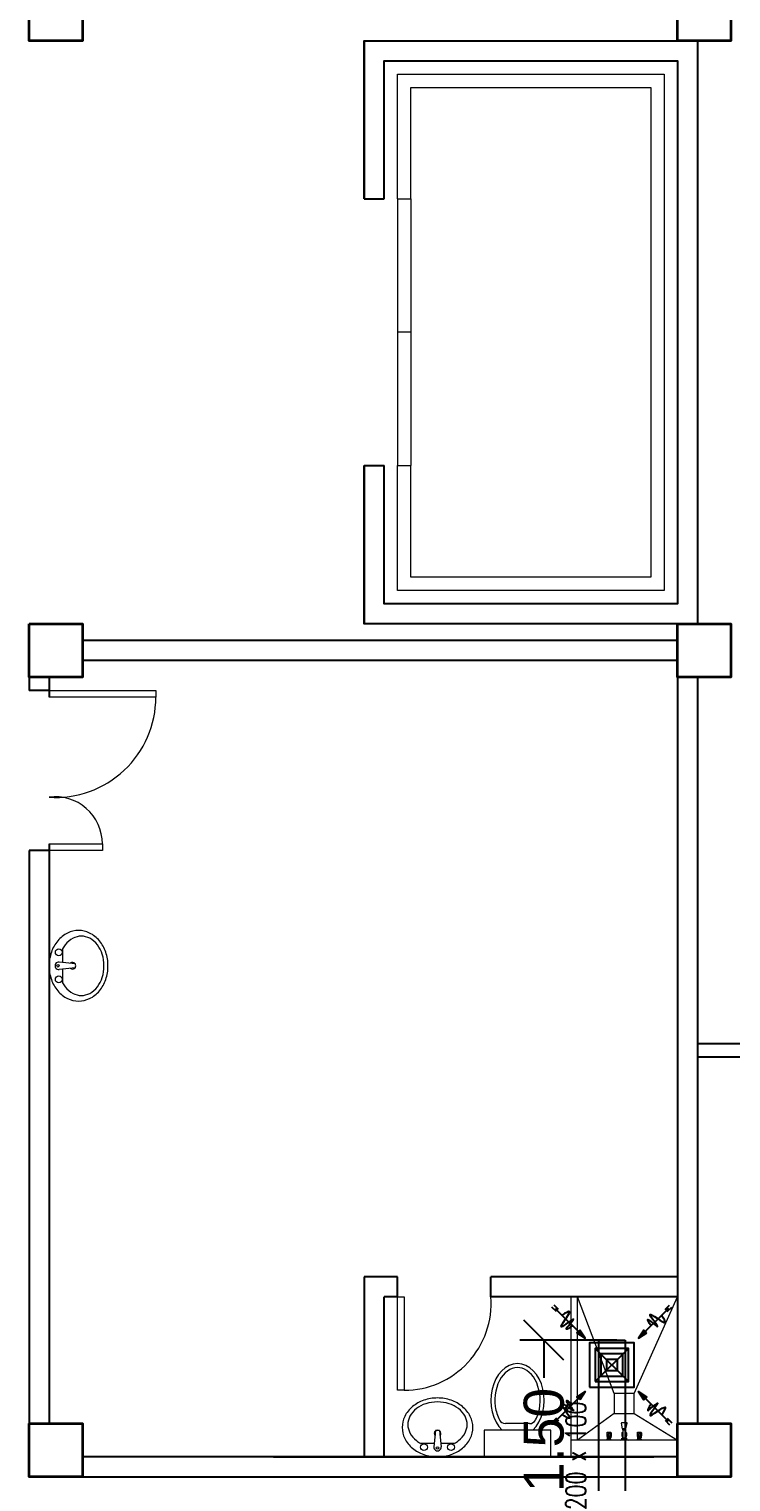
# Model space of a CAD drawing. Header units: inches. Extents: x 57 to 217, y -85 to 29.
# Drawn here: x 156.83 to 162.09, y -72.91 to -62.01 of the extents above; entities that cross this region are included whole.
import ezdxf

# ---------------------------------------------------------------- set-up
doc = ezdxf.new("R2010")
doc.units = ezdxf.units.IN
doc.header["$MEASUREMENT"] = 0
for name, color, linetype in [('AIR', 7, 'Continuous'), ('AIR-00', 8, 'Continuous'), ('AIR-03', 30, 'Continuous'), ('dimen', 7, 'Continuous'), ('exhaust', 7, 'Continuous')]:
    doc.layers.add(name, color=color, linetype=linetype)
doc.styles.add('Arch-Dim', font='simplex.shx', dxfattribs={"width": 0.75})
doc.dimstyles.new('Copy of dimension', dxfattribs={"dimtxt": 0.3, "dimasz": 0.3, "dimexe": 0.18, "dimexo": 0.0625, "dimgap": 0.09, "dimtad": 0, "dimzin": 0, "dimdsep": 46, "dimtxsty": 'Standard', "dimblk": 'OBLIQUE', "dimcen": 0.09, "dimclrd": 256, "dimclre": 256, "dimclrt": 256, "dimadec": 0, "dimazin": 0, "dimtfac": 1, "dimtofl": 0, "dimtmove": 0, "dimatfit": 3, "dimldrblk": 'OBLIQUE', "dimfxl": 1, "dimtolj": 1, "dimtzin": 0, "dimarcsym": 0})

# ---------------------------------------------------------------- blocks, each defined once
blk = doc.blocks.new('GRILL-C-IN')
at = {"layer": 'AIR-00', "ltscale": 3}
for p, q in [((-0.601, 0.623), (-0.651, 0.674)), ((0.601, 0.623), (0.651, 0.674)), ((-0.623, 0.601), (-0.674, 0.651)), ((-0.637, 0.637), (-0.3, 0.3)), ((0.637, 0.637), (0.3, 0.3)), ((0.623, 0.601), (0.674, 0.651)), ((-0.637, -0.637), (-0.3, -0.3)), ((0.637, -0.637), (0.3, -0.3)), ((-0.623, -0.601), (-0.674, -0.651)), ((-0.601, -0.623), (-0.651, -0.674)), ((0.601, -0.623), (0.651, -0.674)), ((0.623, -0.601), (0.674, -0.651))]:
    blk.add_line(p, q, dxfattribs=at)
at = {"layer": 'AIR-00', "color": 50}
for p, q in [((-0.188, 0.187), (0.187, -0.188)), ((0.187, 0.187), (-0.188, -0.188))]:
    blk.add_line(p, q, dxfattribs=at)
at = {"layer": 'AIR-00', "ltscale": 3}
for points in [[(-0.362, 0.393), (-0.393, 0.362), (-0.3, 0.3)], [(0.393, 0.362), (0.362, 0.393), (0.3, 0.3)], [(-0.362, -0.393), (-0.393, -0.362), (-0.3, -0.3)], [(0.393, -0.362), (0.362, -0.393), (0.3, -0.3)]]:
    blk.add_lwpolyline(points, close=True, dxfattribs=at)
at = {"layer": 'AIR-00', "color": 50}
for points in [[(-0.188, -0.188), (0.187, -0.188), (0.187, 0.187), (-0.188, 0.187)], [(-0.125, -0.125), (0.125, -0.125), (0.125, 0.125), (-0.125, 0.125)], [(-0.062, -0.062), (0.062, -0.062), (0.062, 0.062), (-0.062, 0.062)]]:
    blk.add_lwpolyline(points, close=True, dxfattribs=at)
at = {"layer": 'AIR-00', "ltscale": 3}
for points in [[(-0.441, 0.441), (-0.512, 0.404), (-0.432, 0.514), (-0.568, 0.43), (-0.477, 0.6), (-0.561, 0.561)], [(0.441, 0.441), (0.404, 0.512), (0.514, 0.432), (0.43, 0.568), (0.6, 0.477), (0.561, 0.561)], [(-0.441, -0.441), (-0.512, -0.404), (-0.432, -0.514), (-0.568, -0.43), (-0.477, -0.6), (-0.561, -0.561)], [(0.441, -0.441), (0.404, -0.512), (0.514, -0.432), (0.43, -0.568), (0.6, -0.477), (0.561, -0.561)]]:
    blk.add_spline(points, degree=3, dxfattribs=at)
for points in [[(-0.3, 0.3), (-0.362, 0.393), (-0.393, 0.362)], [(0.3, 0.3), (0.393, 0.362), (0.362, 0.393)], [(-0.3, -0.3), (-0.362, -0.393), (-0.393, -0.362)], [(0.3, -0.3), (0.393, -0.362), (0.362, -0.393)]]:
    blk.add_solid(points, dxfattribs=at)
at = {"layer": 'AIR-03', "color": 6}
blk.add_lwpolyline([(-0.25, -0.25), (0.25, -0.25), (0.25, 0.25), (-0.25, 0.25)], close=True, dxfattribs=at)
blk = doc.blocks.new('_Oblique')
at = {"color": 0, "linetype": 'ByBlock', "lineweight": -2}
blk.add_line((-0.5, -0.5), (0.5, 0.5), dxfattribs=at)
blk = doc.blocks.new('*D108')
at = {"layer": 'Defpoints', "color": 0, "transparency": 16777216}
for p in [(160.688, -71.85), (161.297, -71.85), (161.297, -73.351)]:
    blk.add_point(p, dxfattribs=at)
at = {"layer": 'dimen', "lineweight": -2, "transparency": 16777216}
for p, q in [((161.235, -71.85), (160.508, -71.85)), ((160.688, -71.85), (160.688, -72.135)), ((160.688, -73.351), (160.688, -73.065)), ((161.235, -73.351), (160.508, -73.351))]:
    blk.add_line(p, q, dxfattribs=at)
at = {"layer": 'dimen', "lineweight": -2, "transparency": 16777216, "xscale": 0.3, "yscale": 0.3, "zscale": 0.3}
for p, rotation in [((160.688, -71.85), 90), ((160.688, -73.351), 270)]:
    blk.add_blockref('_Oblique', p, dxfattribs=dict(at, rotation=rotation))
at = {"layer": 'dimen', "transparency": 16777216, "insert": (160.688, -72.6), "char_height": 0.3, "attachment_point": 5, "rotation": 90}
blk.add_mtext('\\A1;1.50', dxfattribs=at)

msp = doc.modelspace()

# ---------------------------------------------------------------- linework, layer by layer
at = {"color": 8, "lineweight": 25}
for p, q in [((159.34, -62.102), (159.34, -63.289)), ((161.84, -62.102), (161.84, -66.477)), ((159.34, -63.289), (159.49, -63.289)), ((159.34, -65.289), (159.34, -66.477)), ((159.34, -65.289), (159.49, -65.289)), ((161.69, -66.602), (157.227, -66.602)), ((161.69, -66.752), (157.227, -66.752)), ((156.827, -66.877), (156.827, -66.977)), ((156.977, -66.877), (156.977, -67.027)), ((161.69, -66.877), (161.69, -72.477)), ((161.84, -66.877), (161.84, -72.477)), ((156.977, -66.977), (156.827, -66.977)), ((156.977, -68.127), (156.977, -72.477)), ((156.827, -68.177), (156.827, -72.477)), ((156.977, -68.177), (156.827, -68.177)), ((166.702, -69.627), (161.84, -69.627)), ((166.702, -69.727), (161.84, -69.727)), ((161.69, -72.727), (157.227, -72.727)), ((157.227, -72.877), (161.69, -72.877))]:
    msp.add_line(p, q, dxfattribs=at)
at = {"color": 8, "lineweight": 9}
for p, q in [((159.59, -63.289), (159.69, -63.289)), ((159.59, -63.289), (159.59, -65.289)), ((159.69, -63.289), (159.69, -65.289)), ((159.69, -64.289), (159.59, -64.289)), ((159.59, -65.289), (159.69, -65.289)), ((157.175, -69.028), (157.053, -69.015)), ((157.175, -69.057), (157.053, -69.07)), ((160.58, -72.477), (160.399, -72.477)), ((161.278, -72.516), (161.269, -72.475)), ((161.27, -72.47), (161.309, -72.47)), ((161.302, -72.516), (161.311, -72.475)), ((159.875, -72.529), (159.862, -72.651)), ((159.904, -72.529), (159.918, -72.651)), ((160.24, -72.527), (160.24, -72.727)), ((160.74, -72.527), (160.24, -72.527)), ((160.74, -72.727), (160.74, -72.527)), ((161.159, -72.601), (161.163, -72.594)), ((161.163, -72.545), (161.16, -72.547)), ((161.16, -72.547), (161.16, -72.569)), ((161.193, -72.547), (161.16, -72.547)), ((161.16, -72.569), (161.162, -72.573)), ((161.162, -72.574), (161.162, -72.58)), ((161.19, -72.58), (161.162, -72.58)), ((161.162, -72.58), (161.163, -72.583)), ((161.163, -72.543), (161.163, -72.545)), ((161.189, -72.543), (161.163, -72.543)), ((161.189, -72.545), (161.163, -72.545)), ((161.163, -72.555), (161.163, -72.568)), ((161.163, -72.569), (161.17, -72.569)), ((161.189, -72.583), (161.163, -72.583)), ((161.19, -72.594), (161.163, -72.594)), ((161.165, -72.594), (161.165, -72.583)), ((161.17, -72.555), (161.17, -72.567)), ((161.182, -72.555), (161.182, -72.567)), ((161.189, -72.569), (161.182, -72.569)), ((161.188, -72.594), (161.188, -72.583)), ((161.189, -72.543), (161.189, -72.545)), ((161.189, -72.545), (161.193, -72.547)), ((161.189, -72.555), (161.189, -72.568)), ((161.19, -72.58), (161.189, -72.583)), ((161.19, -72.574), (161.19, -72.58)), ((161.193, -72.601), (161.19, -72.594)), ((161.193, -72.569), (161.191, -72.573)), ((161.193, -72.547), (161.193, -72.569)), ((161.261, -72.602), (161.272, -72.596)), ((161.272, -72.586), (161.307, -72.586)), ((161.272, -72.596), (161.272, -72.586)), ((161.272, -72.596), (161.307, -72.596)), ((161.307, -72.596), (161.272, -72.596)), ((161.277, -72.545), (161.273, -72.547)), ((161.282, -72.547), (161.273, -72.547)), ((161.273, -72.547), (161.273, -72.569)), ((161.273, -72.569), (161.275, -72.573)), ((161.276, -72.574), (161.276, -72.58)), ((161.282, -72.58), (161.276, -72.58)), ((161.276, -72.58), (161.277, -72.583)), ((161.282, -72.543), (161.277, -72.543)), ((161.277, -72.543), (161.277, -72.545)), ((161.282, -72.545), (161.277, -72.545)), ((161.277, -72.555), (161.277, -72.568)), ((161.277, -72.569), (161.282, -72.569)), ((161.282, -72.583), (161.277, -72.583)), ((161.302, -72.516), (161.278, -72.516)), ((161.278, -72.516), (161.278, -72.524)), ((161.302, -72.516), (161.278, -72.516)), ((161.278, -72.524), (161.302, -72.524)), ((161.278, -72.586), (161.278, -72.583)), ((161.282, -72.586), (161.282, -72.524)), ((161.297, -72.586), (161.282, -72.586)), ((161.297, -72.524), (161.297, -72.586)), ((161.303, -72.543), (161.297, -72.543)), ((161.303, -72.545), (161.297, -72.545)), ((161.306, -72.547), (161.297, -72.547)), ((161.303, -72.569), (161.297, -72.569)), ((161.304, -72.58), (161.297, -72.58)), ((161.303, -72.583), (161.297, -72.583)), ((161.301, -72.586), (161.301, -72.583)), ((161.302, -72.524), (161.302, -72.516)), ((161.303, -72.543), (161.303, -72.545)), ((161.303, -72.545), (161.306, -72.547)), ((161.303, -72.555), (161.303, -72.568)), ((161.304, -72.58), (161.303, -72.583)), ((161.306, -72.569), (161.304, -72.573)), ((161.304, -72.574), (161.304, -72.58)), ((161.306, -72.547), (161.306, -72.569)), ((161.307, -72.586), (161.307, -72.596)), ((161.307, -72.596), (161.319, -72.602)), ((161.386, -72.601), (161.39, -72.594)), ((161.39, -72.545), (161.387, -72.547)), ((161.42, -72.547), (161.387, -72.547)), ((161.387, -72.547), (161.387, -72.569)), ((161.387, -72.569), (161.389, -72.573)), ((161.389, -72.574), (161.389, -72.58)), ((161.389, -72.58), (161.39, -72.583)), ((161.417, -72.58), (161.389, -72.58)), ((161.417, -72.543), (161.39, -72.543)), ((161.39, -72.543), (161.39, -72.545)), ((161.417, -72.545), (161.39, -72.545)), ((161.39, -72.555), (161.39, -72.568)), ((161.39, -72.569), (161.398, -72.569)), ((161.417, -72.583), (161.39, -72.583)), ((161.417, -72.594), (161.39, -72.594)), ((161.392, -72.594), (161.392, -72.583)), ((161.397, -72.555), (161.397, -72.567)), ((161.417, -72.569), (161.409, -72.569)), ((161.41, -72.555), (161.41, -72.567)), ((161.415, -72.594), (161.415, -72.583)), ((161.417, -72.543), (161.417, -72.545)), ((161.417, -72.545), (161.42, -72.547)), ((161.417, -72.555), (161.417, -72.568)), ((161.417, -72.574), (161.417, -72.58)), ((161.417, -72.58), (161.417, -72.583)), ((161.421, -72.601), (161.417, -72.594)), ((161.42, -72.569), (161.418, -72.573)), ((161.42, -72.547), (161.42, -72.569)), ((161.159, -72.601), (161.159, -72.602)), ((161.193, -72.601), (161.159, -72.601)), ((161.193, -72.602), (161.159, -72.602)), ((161.193, -72.601), (161.193, -72.602)), ((161.319, -72.602), (161.261, -72.602)), ((161.421, -72.601), (161.386, -72.601)), ((161.386, -72.601), (161.386, -72.602)), ((161.421, -72.602), (161.386, -72.602)), ((161.421, -72.601), (161.421, -72.602)), ((160.24, -72.727), (160.74, -72.727))]:
    msp.add_line(p, q, dxfattribs=at)
at = {"color": 8, "linetype": 'ByBlock', "lineweight": 25, "ltscale": 0.3}
for p, q in [((159.59, -71.377), (159.34, -71.377)), ((159.59, -71.527), (159.59, -71.377)), ((161.69, -71.377), (160.29, -71.377)), ((160.29, -71.527), (160.29, -71.377)), ((159.59, -71.527), (159.49, -71.527)), ((159.49, -72.727), (159.49, -71.527)), ((161.69, -71.527), (160.29, -71.527))]:
    msp.add_line(p, q, dxfattribs=at)
at = {"color": 8, "linetype": 'ByBlock', "lineweight": 25}
for p, q in [((159.34, -71.377), (159.34, -72.727)), ((158.661, -72.727), (161.511, -72.727))]:
    msp.add_line(p, q, dxfattribs=at)
at = {"color": 8, "linetype": 'ByBlock', "lineweight": 9, "ltscale": 0.3}
for p, q in [((161.215, -72.252), (160.94, -71.527)), ((161.365, -72.252), (161.69, -71.527)), ((161.215, -72.402), (160.94, -72.602)), ((161.365, -72.402), (161.69, -72.602))]:
    msp.add_line(p, q, dxfattribs=at)
at = {"color": 8, "linetype": 'ByBlock', "lineweight": 9}
for p, q in [((161.69, -72.602), (160.89, -72.602)), ((159.49, -72.727), (161.44, -72.727))]:
    msp.add_line(p, q, dxfattribs=at)
at = {"color": 8, "lineweight": 35}
for points in [[(156.827, -61.702), (157.227, -61.702), (157.227, -62.102), (156.827, -62.102)], [(161.69, -61.702), (162.09, -61.702), (162.09, -62.102), (161.69, -62.102)], [(156.827, -66.477), (157.227, -66.477), (157.227, -66.877), (156.827, -66.877)], [(161.69, -66.477), (162.09, -66.477), (162.09, -66.877), (161.69, -66.877)], [(156.827, -72.477), (157.227, -72.477), (157.227, -72.877), (156.827, -72.877)], [(161.69, -72.477), (162.09, -72.477), (162.09, -72.877), (161.69, -72.877)]]:
    msp.add_lwpolyline(points, close=True, dxfattribs=at)
at = {"color": 8, "lineweight": 25}
for points in [[(159.34, -63.289), (159.34, -62.102), (161.84, -62.102), (161.84, -66.477), (159.34, -66.477), (159.34, -65.289)], [(159.49, -63.289), (159.49, -62.252), (161.69, -62.252), (161.69, -66.327), (159.49, -66.327), (159.49, -65.289)]]:
    msp.add_lwpolyline(points, dxfattribs=at)
at = {"color": 8, "lineweight": 9}
for points in [[(159.59, -63.289), (159.59, -62.352), (161.59, -62.352), (161.59, -66.227), (159.59, -66.227), (159.59, -65.289)], [(159.69, -63.289), (159.69, -62.452), (161.49, -62.452), (161.49, -66.127), (159.69, -66.127), (159.69, -65.289)]]:
    msp.add_lwpolyline(points, dxfattribs=at)
at = {"color": 8, "lineweight": 13, "ltscale": 0.03}
msp.add_lwpolyline([(156.977, -66.977), (157.777, -66.977), (157.777, -67.027), (156.977, -67.027)], dxfattribs=at)
for points in [[(156.977, -68.177), (156.977, -68.127), (157.377, -68.127), (157.377, -68.177)], [(159.59, -71.527), (159.64, -71.527), (159.64, -72.227), (159.59, -72.227)]]:
    msp.add_lwpolyline(points, close=True, dxfattribs=at)
at = {"color": 8, "lineweight": 9}
for points in [[(157.198, -69.307, 0.11576), (157.281, -69.288, 0.104047), (157.355, -69.23, 0.090875), (157.402, -69.146, 0.083344), (157.419, -69.042, 0.083344), (157.402, -68.939, 0.090875), (157.355, -68.855, 0.104047), (157.281, -68.797, 0.11576), (157.198, -68.777, 0.11576), (157.116, -68.797, 0.104047), (157.042, -68.855, 0.090875), (156.995, -68.939, 0.083344), (156.977, -69.042, 0.083344), (156.995, -69.146, 0.090875), (157.042, -69.23, 0.104047), (157.116, -69.288, 0.11576)], [(160.155, -72.506, 0.11576), (160.135, -72.423, 0.104047), (160.077, -72.35, 0.090875), (159.993, -72.302, 0.083344), (159.89, -72.285, 0.083344), (159.786, -72.302, 0.090875), (159.702, -72.35, 0.104047), (159.644, -72.423, 0.11576), (159.625, -72.506, 0.11576), (159.644, -72.588, 0.104047), (159.702, -72.662, 0.090875), (159.786, -72.709, 0.083344), (159.89, -72.727, 0.083344), (159.993, -72.709, 0.090875), (160.077, -72.662, 0.104047), (160.135, -72.588, 0.11576)]]:
    msp.add_lwpolyline(points, format="xyb", close=True, dxfattribs=at)
for points in [[(157.219, -69.265, 0.124838), (157.282, -69.249, 0.105788), (157.34, -69.2, 0.086697), (157.376, -69.13, 0.076776), (157.389, -69.042, 0.076776), (157.376, -68.955, 0.086697), (157.34, -68.885, 0.105788), (157.282, -68.836, 0.124838), (157.219, -68.82, 0.124838), (157.157, -68.836, 0.105788), (157.099, -68.885, 0.040067), (157.079, -68.916), (157.079, -69.018, 0.040067)], [(157.079, -69.067), (157.079, -69.169, 0.040067), (157.099, -69.2, 0.105788), (157.157, -69.249, 0.124838), (157.219, -69.265, 0.124838)], [(160.112, -72.485, 0.124838), (160.096, -72.422, 0.105788), (160.047, -72.365, 0.086697), (159.977, -72.328, 0.076776), (159.89, -72.315, 0.076776), (159.802, -72.328, 0.086697), (159.732, -72.365, 0.105788), (159.683, -72.422, 0.124838), (159.667, -72.485, 0.124838), (159.683, -72.547, 0.105788), (159.732, -72.605, 0.040067), (159.763, -72.625), (159.865, -72.625, 0.040067)], [(159.914, -72.625), (160.016, -72.625, 0.040067), (160.047, -72.605, 0.105788), (160.096, -72.547, 0.124838), (160.112, -72.485, 0.124838)]]:
    msp.add_lwpolyline(points, format="xyb", dxfattribs=at)
at = {"color": 8, "linetype": 'ByBlock', "lineweight": 9, "ltscale": 0.3}
msp.add_lwpolyline([(160.94, -72.602), (160.94, -71.527), (160.89, -71.527), (160.89, -72.727), (160.89, -72.727)], dxfattribs=at)
at = {"color": 8, "linetype": 'ByBlock', "lineweight": 9, "ltscale": 0.03}
msp.add_lwpolyline([(161.215, -72.402), (161.365, -72.402), (161.365, -72.252), (161.215, -72.252)], close=True, dxfattribs=at)
at = {"color": 8, "lineweight": 9}
for centre, radius in [((157.05, -68.941), 0.0255), ((157.044, -69.042), 0.0095), ((157.05, -69.144), 0.0255), ((159.788, -72.654), 0.0255), ((159.89, -72.66), 0.0095), ((159.991, -72.654), 0.0255)]:
    msp.add_circle(centre, radius, dxfattribs=at)
at = {"color": 8, "lineweight": 13, "ltscale": 0.03}
for centre, radius, start, end in [((157.026, -67.027), 0.752, 266.3048, 0), ((157.024, -68.127), 0.353, 0, 97.6281), ((159.64, -71.575), 0.652, 270, 4.2422)]:
    msp.add_arc(centre, radius, start, end, dxfattribs=at)
at = {"color": 8, "lineweight": 9}
for centre, radius, start, end in [((157.05, -69.042), 0.028, 83.7545, 276.2455), ((157.152, -69.042), 0.025, 36.3068, 131.2022), ((157.152, -69.042), 0.025, 228.7978, 323.6932), ((157.082, -69.042), 0.0948, 351.2026, 8.7974), ((157.152, -69.042), 0.025, 341.3793, 18.6207), ((160.399, -72.427), 0.05, 208.0084, 270), ((160.58, -72.427), 0.05, 270, 331.8499), ((159.89, -72.552), 0.025, 126.3068, 221.2022), ((159.89, -72.623), 0.0948, 81.2026, 98.7974), ((159.89, -72.552), 0.025, 71.3793, 108.6207), ((159.89, -72.552), 0.025, 318.7978, 53.6932), ((159.89, -72.654), 0.028, 173.7545, 6.2455)]:
    msp.add_arc(centre, radius, start, end, dxfattribs=at)
for centre, major_axis, ratio, start_param, end_param in [((160.49, -72.302), (0, -0.275), 0.727273, 0.612555, 5.670631), ((161.273, -72.473), (0.00268, 0.00268), 1, 1.354119, 2.724181), ((161.15, -72.556), (0.00896, 0.00896), 1, 5.560378, 6.271464), ((161.148, -72.561), (-0.0118, 0.0118), 1, 3.273911, 3.406137), ((161.159, -72.568), (0.00268, 0.00268), 1, 4.870036, 5.497675), ((161.158, -72.574), (0.00268, 0.00268), 1, 5.497675, 5.991616), ((161.181, -72.556), (0.00738, 0.00738), 1, 1.497691, 2.282489), ((161.174, -72.567), (-0.00268, 0.00268), 1, 0.785286, 1.412925), ((161.181, -72.562), (0.00887, 0.00887), 1, 2.983721, 3.344735), ((161.176, -72.551), (-0.00268, 0.00268), 1, -1.497915, -0.073106), ((161.176, -72.57), (-0.00268, 0.00268), 1, 1.773938, 2.938226), ((161.171, -72.562), (0.00887, 0.00887), 1, 4.509022, 4.870036), ((161.172, -72.556), (-0.00738, 0.00738), 1, 4.000472, 4.78527), ((161.178, -72.567), (-0.00268, 0.00268), 1, 3.299239, 3.926878), ((161.202, -72.556), (-0.00896, 0.00896), 1, 0.011497, 0.722582), ((161.193, -72.568), (0.00268, 0.00268), 1, 2.356082, 2.983721), ((161.204, -72.561), (-0.0118, 0.0118), 1, 1.306028, 1.438253), ((161.194, -72.574), (0.00268, 0.00268), 1, 1.862141, 2.356082), ((161.264, -72.556), (-0.00896, 0.00896), 1, 3.989582, 4.700667), ((161.262, -72.561), (0.0118, 0.0118), 1, 4.844707, 4.976933), ((161.272, -72.574), (-0.00268, 0.00268), 1, 3.926878, 4.42082), ((161.273, -72.568), (-0.00268, 0.00268), 1, 3.299239, 3.926878), ((161.316, -72.556), (-0.00896, 0.00896), 1, 0.011497, 0.722582), ((161.307, -72.568), (-0.00268, 0.00268), 1, 0.785286, 1.412925), ((161.318, -72.561), (0.0118, 0.0118), 1, 2.876824, 3.009049), ((161.308, -72.574), (-0.00268, 0.00268), 1, 0.291344, 0.785286), ((161.378, -72.556), (0.00896, 0.00896), 1, 5.560378, 6.271464), ((161.375, -72.561), (-0.0118, 0.0118), 1, 3.273911, 3.406137), ((161.386, -72.574), (0.00268, 0.00268), 1, 5.497675, 5.991616), ((161.387, -72.568), (0.00268, 0.00268), 1, 4.870036, 5.497675), ((161.408, -72.556), (0.00738, 0.00738), 1, 1.497691, 2.282489), ((161.401, -72.567), (-0.00268, 0.00268), 1, 0.785286, 1.412925), ((161.408, -72.562), (0.00887, 0.00887), 1, 2.983721, 3.344735), ((161.403, -72.551), (-0.00268, 0.00268), 1, -1.497915, -0.073106), ((161.403, -72.57), (-0.00268, 0.00268), 1, 1.773938, 2.938226), ((161.399, -72.556), (-0.00738, 0.00738), 1, 4.000472, 4.78527), ((161.399, -72.562), (0.00887, 0.00887), 1, 4.509022, 4.870036), ((161.406, -72.567), (-0.00268, 0.00268), 1, 3.299239, 3.926878), ((161.429, -72.556), (-0.00896, 0.00896), 1, 0.011497, 0.722582), ((161.42, -72.568), (0.00268, 0.00268), 1, 2.356082, 2.983721), ((161.432, -72.561), (0.0118, 0.0118), 1, 2.876824, 3.009049), ((161.421, -72.574), (0.00268, 0.00268), 1, 1.862141, 2.356082)]:
    msp.add_ellipse(centre, major_axis=major_axis, ratio=ratio, start_param=start_param, end_param=end_param, dxfattribs=at)
at = {"color": 8, "lineweight": 9, "extrusion": (-4.99074e-41, 2.88216e-41, -1)}
msp.add_ellipse((161.307, -72.473), major_axis=(0.00268, 0.00268), ratio=1, start_param=-0.216453, end_param=1.153609, dxfattribs=at)
at = {"color": 8, "lineweight": 9}
msp.add_open_spline([(160.625, -72.45), (160.633, -72.434), (160.641, -72.416), (160.668, -72.325), (160.662, -72.238), (160.605, -72.106), (160.555, -72.065), (160.457, -72.051), (160.404, -72.077), (160.33, -72.188), (160.312, -72.272), (160.328, -72.386), (160.34, -72.421), (160.355, -72.45)], degree=3, knots=[0.937253, 0.937253, 0.937253, 0.937253, 1.185372, 1.185372, 2.113864, 2.113864, 3.042356, 3.042356, 3.970847, 3.970847, 4.899339, 4.899339, 5.346062, 5.346062, 5.346062, 5.346062], dxfattribs=at)
at = {"layer": 'exhaust'}
for p, q in [((161.097, -71.85), (161.097, -73.251)), ((161.097, -71.85), (161.297, -71.85)), ((161.297, -71.85), (161.297, -73.351))]:
    msp.add_line(p, q, dxfattribs=at)

# ---------------------------------------------------------------- block references
at = {"layer": 'AIR', "xscale": 0.6658363358532475, "yscale": 0.6658363358532475, "zscale": 0.6658363358532475}
msp.add_blockref('GRILL-C-IN', (161.197, -72.037), dxfattribs=at)

# ---------------------------------------------------------------- texts
at = {"layer": 'exhaust', "color": 240, "linetype": 'Continuous', "lineweight": 25, "true_color": 0xed1f24, "insert": (160.853, -73.127), "char_height": 0.15, "attachment_point": 1, "rotation": 90, "style": 'Arch-Dim'}
msp.add_mtext_dynamic_manual_height_columns('\\A1;200 x 100', width=1.19515, gutter_width=1.011, heights=[0], dxfattribs=at)

# ---------------------------------------------------------------- dimensions: what is measured, and where the dimension line sits
at = {"layer": 'dimen'}
dim = msp.add_linear_dim(base=(160.688, -71.85), p1=(161.297, -73.351), p2=(161.297, -71.85), angle=90, dimstyle='Copy of dimension', dxfattribs=at)
dim.commit()
dim.dimension.update_dxf_attribs({"geometry": '*D108', "text_midpoint": (160.688, -72.6)})

doc.saveas('drawing.dxf')
